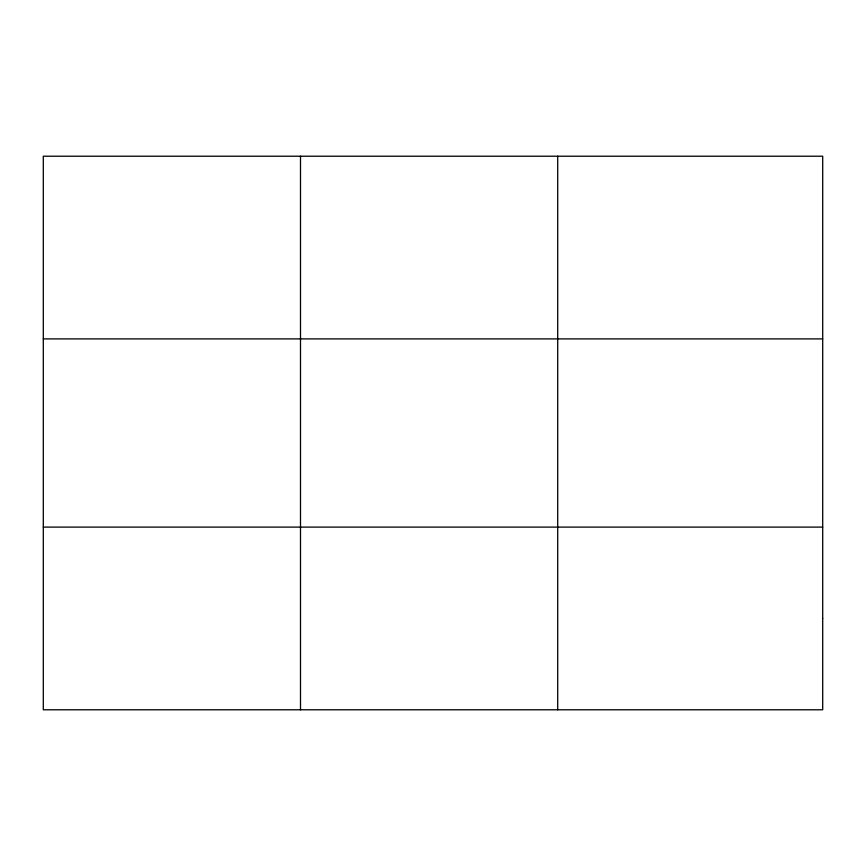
<?xml version="1.0" encoding="UTF-8"?>
<svg xmlns="http://www.w3.org/2000/svg" width="866" height="866" viewBox="0 0 866 866"><rect width="100%" height="100%" fill="white"/><g stroke="black" fill="none" stroke-linecap="round" stroke-linejoin="round"><path stroke-width="1.3" d="M300.502 709.784L300.502 156.216M557.704 709.784L557.704 156.216M43.3 338.898L822.7 338.898M43.3 527.102L822.7 527.102M822.7 618.443L822.7 709.784L43.3 709.784L43.3 156.216L822.7 156.216L822.7 618.443"/></g></svg>
